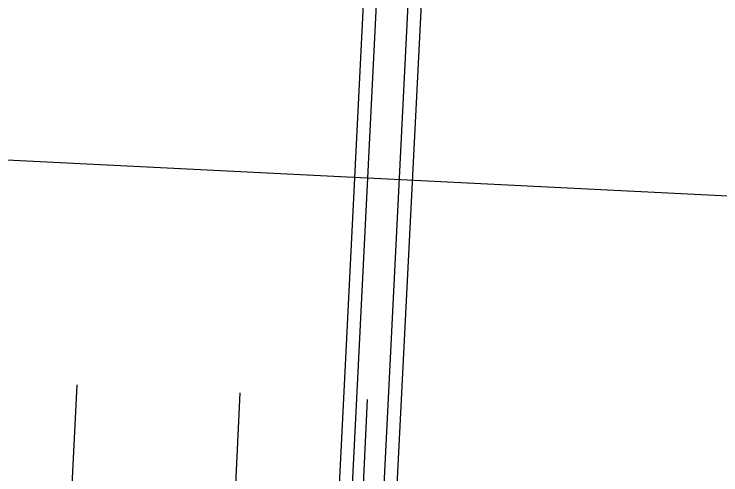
# Model space of a CAD drawing. Extents: x 549999 to 550212, y 1838161 to 1838467.
# Drawn here: x 550119.22 to 550140.84, y 1838245.04 to 1838259.14 of the extents above; entities that cross this region are included whole.
import ezdxf

# ---------------------------------------------------------------- set-up
doc = ezdxf.new("R2010")
doc.units = 0
for name, color, linetype in [('Level 18', 7, 'Continuous'), ('Level 20', 7, 'Continuous'), ('Level 35', 7, 'Continuous')]:
    doc.layers.add(name, color=color, linetype=linetype)

msp = doc.modelspace()

# ---------------------------------------------------------------- linework, layer by layer
at = {"layer": 'Level 18'}
for p, q in [((550120.499, 1838234.859), (550121.146, 1838247.796)), ((550125.493, 1838234.609), (550126.139, 1838247.546)), ((550129.388, 1838234.414), (550130.034, 1838247.351))]:
    msp.add_line(p, q, dxfattribs=at)
at = {"layer": 'Level 20'}
for p, q in [((550126.902, 1838199.321), (550132.997, 1838321.239)), ((550127.302, 1838199.301), (550133.397, 1838321.219)), ((550126.347, 1838160.857), (550132.442, 1838282.775)), ((550126.746, 1838160.837), (550132.841, 1838282.755))]:
    msp.add_line(p, q, dxfattribs=at)
at = {"layer": 'Level 35'}
msp.add_lwpolyline([(550100.193, 1838226.802), (550140.839, 1838224.77), (550142.276, 1838253.512), (550101.63, 1838255.544)], close=True, dxfattribs=at)

doc.saveas('drawing.dxf')
